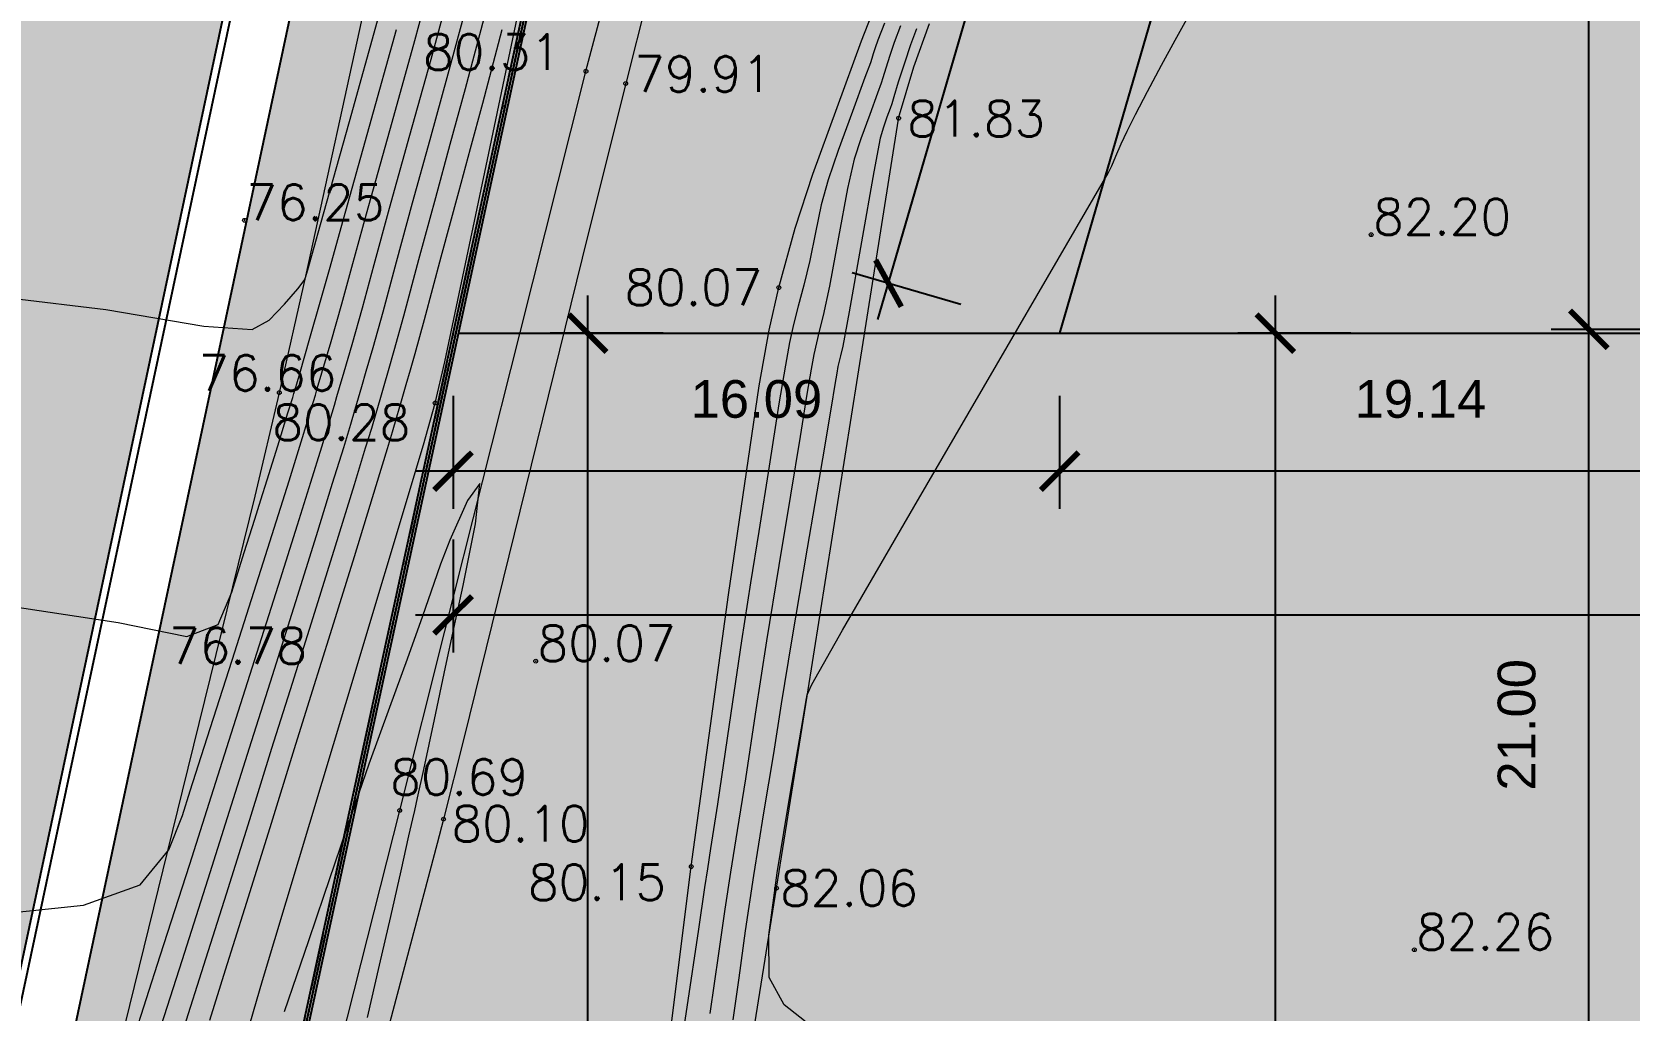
# Model space of a CAD drawing. Header units: inches. Extents: x 1286 to 7442, y -84 to 3420.
# Drawn here: x 1818.59 to 1860.97, y 74.44 to 100.41 of the extents above; entities that cross this region are included whole.
import ezdxf

# ---------------------------------------------------------------- set-up
doc = ezdxf.new("R2010")
doc.units = ezdxf.units.IN
doc.header["$LTSCALE"] = 3
doc.header["$MEASUREMENT"] = 0
doc.linetypes.add('DASHDOT', pattern=[1, 0.5, -0.25, 0, -0.25])
for name, color, linetype in [('ARQ_COTAS', 133, 'Continuous'), ('ARQ_HATCH', 8, 'Continuous'), ('ARQ_LIMITE', 6, 'DASHDOT'), ('ARQ_RUA', 250, 'Continuous')]:
    doc.layers.add(name, color=color, linetype=linetype)
doc.layers.add('ARQ_ESQUADRIAS', color=3, linetype='Continuous', lineweight=5)
doc.layers.add('ARQ_TOPOGRAFIA', color=8, linetype='Continuous', lineweight=5)
doc.styles.add('1-500', font='arial.ttf', dxfattribs={"height": 1})
doc.styles.add('ROMAN', font='romans__.ttf', dxfattribs={"height": 0.75})
doc.dimstyles.new('1 - 500', dxfattribs={"dimscale": 2, "dimtxt": 1, "dimasz": 0.5, "dimexe": 0.5, "dimexo": 0.5, "dimgap": 0.7, "dimtad": 1, "dimzin": 4, "dimdsep": 46, "dimtxsty": '1-500', "dimblk": 'ARCHTICK', "dimcen": 0.1, "dimdle": 0.5, "dimclrd": 256, "dimclre": 256, "dimclrt": 256, "dimazin": 0, "dimtfac": 1, "dimtix": 1, "dimtofl": 0, "dimtmove": 2, "dimatfit": 3, "dimldrblk": 'OPEN90', "dimfxl": 1, "dimfxlon": 1, "dimtolj": 1, "dimtzin": 0, "dimlwd": -1, "dimlwe": -1, "dimarcsym": 0})

# ---------------------------------------------------------------- blocks, each defined once
blk = doc.blocks.new('_ArchTick')
at = {"color": 0, "linetype": 'ByBlock', "const_width": 0.15}
blk.add_lwpolyline([(-0.5, -0.5), (0.5, 0.5)], dxfattribs=at)
blk = doc.blocks.new('*D8')
at = {"layer": 'ARQ_COTAS', "transparency": 16777216}
for p, q in [((1833.337, 44.242), (1833.337, 93.41)), ((1835.337, 92.41), (1832.337, 92.41)), ((1835.337, 45.242), (1832.337, 45.242))]:
    blk.add_line(p, q, dxfattribs=at)
at = {"layer": 'Defpoints', "color": 0, "transparency": 16777216}
for p in [(1833.337, 92.41), (1836.424, 92.41), (1836.424, 45.242)]:
    blk.add_point(p, dxfattribs=at)
at = {"layer": 'ARQ_COTAS', "transparency": 16777216}
for p, rotation in [((1833.337, 92.41), 90), ((1833.337, 45.242), 270)]:
    blk.add_blockref('_ArchTick', p, dxfattribs=dict(at, rotation=rotation))
at = {"layer": 'ARQ_COTAS', "transparency": 16777216, "insert": (1831.435, 68.826), "char_height": 1, "attachment_point": 5, "rotation": 90, "style": '1-500'}
blk.add_mtext('\\A1;47.17', dxfattribs=at)
blk = doc.blocks.new('_Open90')
at = {"color": 0, "linetype": 'ByBlock', "lineweight": -2}
for p, q in [((-0.5, 0.5), (0, 0)), ((0, 0), (-1, 0)), ((0, 0), (-0.5, -0.5))]:
    blk.add_line(p, q, dxfattribs=at)
blk = doc.blocks.new('*D19')
at = {"layer": 'ARQ_COTAS', "transparency": 16777216}
for p, q in [((1851.586, 48.58), (1851.586, 93.41)), ((1853.586, 92.41), (1850.586, 92.41)), ((1853.586, 49.58), (1850.586, 49.58))]:
    blk.add_line(p, q, dxfattribs=at)
at = {"layer": 'Defpoints', "color": 0, "transparency": 16777216}
for p in [(1851.586, 92.41), (1857.783, 92.41), (1857.782, 49.58)]:
    blk.add_point(p, dxfattribs=at)
at = {"layer": 'ARQ_COTAS', "transparency": 16777216}
for p, rotation in [((1851.586, 92.41), 90), ((1851.586, 49.58), 270)]:
    blk.add_blockref('_ArchTick', p, dxfattribs=dict(at, rotation=rotation))
at = {"layer": 'ARQ_COTAS', "transparency": 16777216, "insert": (1849.675, 70.995), "char_height": 1, "attachment_point": 5, "rotation": 90, "style": '1-500'}
blk.add_mtext('\\A1;42.83', dxfattribs=at)
blk = doc.blocks.new('*D25')
at = {"layer": 'ARQ_COTAS', "transparency": 16777216}
for p, q in [((1845.859, 90.745), (1845.859, 87.745)), ((1865.004, 90.745), (1865.004, 87.745)), ((1866.004, 88.745), (1844.859, 88.745))]:
    blk.add_line(p, q, dxfattribs=at)
at = {"layer": 'Defpoints', "color": 0, "transparency": 16777216}
for p in [(1845.859, 92.41), (1865.004, 92.41), (1845.859, 88.745)]:
    blk.add_point(p, dxfattribs=at)
at = {"layer": 'ARQ_COTAS', "transparency": 16777216, "rotation": 180}
blk.add_blockref('_ArchTick', (1845.859, 88.745), dxfattribs=at)
at = {"layer": 'ARQ_COTAS', "transparency": 16777216}
blk.add_blockref('_ArchTick', (1865.004, 88.745), dxfattribs=at)
at = {"layer": 'ARQ_COTAS', "transparency": 16777216, "insert": (1855.432, 90.656), "char_height": 1, "attachment_point": 5, "style": '1-500'}
blk.add_mtext('\\A1;19.14', dxfattribs=at)
blk = doc.blocks.new('*D26')
at = {"layer": 'ARQ_COTAS', "transparency": 16777216}
for p, q in [((1829.765, 90.745), (1829.765, 87.745)), ((1845.859, 90.745), (1845.859, 87.745)), ((1846.859, 88.745), (1828.765, 88.745))]:
    blk.add_line(p, q, dxfattribs=at)
at = {"layer": 'Defpoints', "color": 0, "transparency": 16777216}
for p in [(1829.765, 92.41), (1845.859, 92.41), (1829.765, 88.745)]:
    blk.add_point(p, dxfattribs=at)
at = {"layer": 'ARQ_COTAS', "transparency": 16777216, "rotation": 180}
blk.add_blockref('_ArchTick', (1829.765, 88.745), dxfattribs=at)
at = {"layer": 'ARQ_COTAS', "transparency": 16777216}
blk.add_blockref('_ArchTick', (1845.859, 88.745), dxfattribs=at)
at = {"layer": 'ARQ_COTAS', "transparency": 16777216, "insert": (1837.812, 90.656), "char_height": 1, "attachment_point": 5, "style": '1-500'}
blk.add_mtext('\\A1;16.09', dxfattribs=at)
blk = doc.blocks.new('*D38')
at = {"layer": 'ARQ_COTAS', "transparency": 16777216}
for p, q in [((1841.038, 92.772), (1858.427, 152.541)), ((1860.068, 151.022), (1857.187, 151.86)), ((1843.237, 93.173), (1840.357, 94.011))]:
    blk.add_line(p, q, dxfattribs=at)
at = {"layer": 'Defpoints', "color": 0, "transparency": 16777216}
for p in [(1858.147, 151.581), (1862.689, 150.26), (1845.859, 92.41)]:
    blk.add_point(p, dxfattribs=at)
at = {"layer": 'ARQ_COTAS', "transparency": 16777216}
for p, rotation in [((1858.147, 151.581), 73.77859135637323), ((1841.317, 93.732), 253.7785913563732)]:
    blk.add_blockref('_ArchTick', p, dxfattribs=dict(at, rotation=rotation))
at = {"layer": 'ARQ_COTAS', "transparency": 16777216, "insert": (1847.898, 123.19), "char_height": 1, "attachment_point": 5, "rotation": 73.7786, "style": '1-500'}
blk.add_mtext('\\A1;60.25', dxfattribs=at)
blk = doc.blocks.new('*D43')
at = {"layer": 'ARQ_COTAS', "transparency": 16777216}
for p, q in [((1859.899, 91.51), (1859.899, 122.002)), ((1861.899, 121.002), (1858.899, 121.002)), ((1861.899, 92.51), (1858.899, 92.51))]:
    blk.add_line(p, q, dxfattribs=at)
at = {"layer": 'Defpoints', "color": 0, "transparency": 16777216}
for p in [(1859.899, 121.002), (1866.146, 121.002), (1864.983, 92.51)]:
    blk.add_point(p, dxfattribs=at)
at = {"layer": 'ARQ_COTAS', "transparency": 16777216}
for p, rotation in [((1859.899, 121.002), 90), ((1859.899, 92.51), 270)]:
    blk.add_blockref('_ArchTick', p, dxfattribs=dict(at, rotation=rotation))
at = {"layer": 'ARQ_COTAS', "transparency": 16777216, "insert": (1857.989, 106.756), "char_height": 1, "attachment_point": 5, "rotation": 90, "style": '1-500'}
blk.add_mtext('\\A1;28.49', dxfattribs=at)
blk = doc.blocks.new('*D51')
at = {"layer": 'ARQ_COTAS', "transparency": 16777216}
for p, q in [((1859.899, 70.509), (1859.899, 93.51)), ((1861.899, 92.51), (1858.899, 92.51)), ((1861.899, 71.509), (1858.899, 71.509))]:
    blk.add_line(p, q, dxfattribs=at)
at = {"layer": 'Defpoints', "color": 0, "transparency": 16777216}
for p in [(1859.899, 92.51), (1864.983, 92.51), (1864.983, 71.509)]:
    blk.add_point(p, dxfattribs=at)
at = {"layer": 'ARQ_COTAS', "transparency": 16777216}
for p, rotation in [((1859.899, 92.51), 90), ((1859.899, 71.509), 270)]:
    blk.add_blockref('_ArchTick', p, dxfattribs=dict(at, rotation=rotation))
at = {"layer": 'ARQ_COTAS', "transparency": 16777216, "insert": (1857.989, 82.01), "char_height": 1, "attachment_point": 5, "rotation": 90, "style": '1-500'}
blk.add_mtext('\\A1;21.00', dxfattribs=at)
blk = doc.blocks.new('*D57')
at = {"layer": 'ARQ_COTAS', "transparency": 16777216}
for p, q in [((1829.765, 86.93), (1829.765, 83.93)), ((2019.125, 86.93), (2019.125, 83.93)), ((1828.765, 84.93), (2020.125, 84.93))]:
    blk.add_line(p, q, dxfattribs=at)
at = {"layer": 'Defpoints', "color": 0, "transparency": 16777216}
for p in [(2019.125, 96.5), (1829.765, 92.41), (2019.125, 84.93)]:
    blk.add_point(p, dxfattribs=at)
at = {"layer": 'ARQ_COTAS', "transparency": 16777216, "rotation": 180}
blk.add_blockref('_ArchTick', (1829.765, 84.93), dxfattribs=at)
at = {"layer": 'ARQ_COTAS', "transparency": 16777216}
blk.add_blockref('_ArchTick', (2019.125, 84.93), dxfattribs=at)
at = {"layer": 'ARQ_COTAS', "transparency": 16777216, "insert": (1924.445, 86.841), "char_height": 1, "attachment_point": 5, "style": '1-500'}
blk.add_mtext('\\A1;189.36', dxfattribs=at)

msp = doc.modelspace()

# ---------------------------------------------------------------- hatches: boundary and pattern name
at = {"layer": 'ARQ_HATCH', "transparency": 33554559}
h = msp.add_hatch(color=9, dxfattribs=at)
h.dxf.hatch_style = 1
edge = h.paths.add_edge_path()
edge.add_line((1806.504, 11.293), (1791.287, 14.6))
edge.add_line((1791.287, 14.6), (1796.219, 37.297))
edge.add_line((1796.219, 37.297), (1801.852, 63.155))
edge.add_line((1801.852, 63.155), (1809.764, 99.006))
edge.add_line((1809.764, 99.006), (1817.55, 134.379))
edge.add_line((1817.55, 134.379), (1822.677, 158.271))
edge.add_line((1822.677, 158.271), (1826.527, 176.002))
edge.add_line((1826.527, 176.002), (1831.586, 199.688))
edge.add_line((1831.586, 199.688), (1836.786, 223.275))
edge.add_line((1836.786, 223.275), (1840.065, 238.333))
edge.add_line((1840.065, 238.333), (1843.03, 252.125))
edge.add_line((1843.03, 252.125), (1845.037, 261.723))
edge.add_line((1845.037, 261.723), (1857.597, 260.472))
edge.add_line((1857.597, 260.472), (1840.84, 181.521))
edge.add_line((1840.84, 181.521), (1812.17, 46.849))
edge.add_arc((1816.083, 46.016), 4, 167.982, 267.2421)
edge.add_line((1815.89, 42.021), (1822.336, 41.71))
edge.add_line((1822.336, 41.71), (1842.888, 40.109))
edge.add_line((1842.888, 40.109), (1866.465, 39.914))
edge.add_line((1866.465, 39.914), (1866.158, 28.097))
edge.add_arc((1801.742, -6445.566), 6473.984, 89.4298998, 89.7323738)
edge.add_arc((1836.368, -252.101), 280.482, 90.89616, 92.2112)
edge.add_arc((1826.309, 8.433), 19.754, 92.2117, 97.167)
edge.add_arc((1828.171, -6.378), 34.681, 97.1673, 102.1246)
edge.add_arc((1826.384, 1.942), 26.172, 102.1247, 107.8305)
edge.add_arc((1827.748, -2.299), 30.626, 107.8305, 113.5369)
edge.add_arc((1820.807, 13.637), 13.245, 113.5372, 122.2153)
edge.add_arc((1820.855, 13.561), 13.334, 122.2153, 130.9005)
edge.add_arc((1820.51, 13.959), 12.807, 130.9005, 139.761)
edge.add_arc((1819.12, 15.135), 10.987, 139.7613, 148.6181)
edge.add_arc((1829.934, 8.54), 23.653, 148.6185, 154.6538)
edge.add_arc((1821.164, 12.694), 13.949, 154.6539, 160.6883)
edge.add_arc((1842.057, 5.372), 36.089, 160.6883, 164.439)
edge.add_arc((1835.687, 7.146), 29.476, 164.439, 168.1898)
edge.add_arc((1835.687, 7.146), 29.476, 168.1898, 171.912)
at = {"layer": 'ARQ_HATCH', "transparency": 33554534}
h = msp.add_hatch(color=124, dxfattribs=at)
h.dxf.hatch_style = 1
h.paths.add_polyline_path([(1862.415, 243.07), (1855.729, 243.289), (1842.542, 181.158), (1813.872, 46.487, 0.462383), (1815.974, 43.759), (1821.984, 43.469, 0.282847), (1824.976, 45.116), (1820.52, 45.132), (1819.731, 46.113), (1820.579, 50.022), (1821.002, 51.976)])
h = msp.add_hatch(color=124, dxfattribs=at)
h.dxf.hatch_style = 1
h.paths.add_polyline_path([(2009.917, 199.566), (2002.204, 209.665), (1990.773, 216.721), (1944.861, 233.38), (1920.697, 239.925), (1908.644, 241.353), (1862.514, 242.867), (1829.908, 92.41), (1845.859, 92.41), (1862.275, 148.835, -0.330467), (1864.173, 150.276), (1955.428, 151.28), (1955.437, 152.854), (2017.258, 152.854), (2016.956, 95.256), (1955.137, 95.636), (1955.142, 96.512), (1865.998, 97.062, -0.412407), (1865.004, 98.062), (1865.004, 92.51), (2015.225, 92.51, 0.41263), (2019.125, 96.389), (2019.452, 156.871), (2028.982, 160.101), (2029.767, 160.542), (2017.944, 181.551)])
at = {"layer": 'ARQ_HATCH'}
h = msp.add_hatch(dxfattribs=at)
h.set_pattern_fill('HONEY', color=8, scale=2, angle=315)
edge = h.paths.add_edge_path()
edge.add_line((2027.264, 74.93), (2031.411, 91.984))
edge.add_arc((2033.257, 91.535), 1.9, 110.5827, 166.3343, ccw=False)
edge.add_line((2032.589, 93.314), (2037.862, 95.294))
edge.add_line((2037.862, 95.294), (2043.072, 105.921))
edge.add_arc((2044.778, 105.084), 1.9, 116.9291, 153.883, ccw=False)
edge.add_line((2043.918, 106.778), (2053.022, 111.403))
edge.add_line((2053.022, 111.403), (2056.359, 118.186))
edge.add_line((2056.359, 118.186), (2053.504, 119.755))
edge.add_line((2053.504, 119.755), (2054.319, 121.252))
edge.add_line((2054.319, 121.252), (2043.547, 126.331))
edge.add_line((2043.547, 126.331), (2037.445, 128.066))
edge.add_arc((2037.965, 129.894), 1.9, 180.4111, 254.1232, ccw=False)
edge.add_line((2036.065, 129.88), (2035.938, 147.537))
edge.add_line((2035.938, 147.537), (2028.886, 160.068))
edge.add_line((2028.886, 160.068), (2019.552, 156.905))
edge.add_line((2019.552, 156.905), (2019.225, 96.389))
edge.add_arc((2015.225, 96.41), 4, 270, 359.69, ccw=False)
edge.add_line((2015.225, 92.41), (1829.908, 92.41))
edge.add_line((1829.908, 92.41), (1821.139, 51.947))
edge.add_line((1821.139, 51.947), (1820.715, 49.992))
edge.add_line((1820.715, 49.992), (1819.882, 46.148))
edge.add_line((1819.882, 46.148), (1820.587, 45.272))
edge.add_line((1820.587, 45.272), (1825.662, 45.254))
edge.add_line((1825.662, 45.254), (1825.661, 45.114))
edge.add_line((1825.661, 45.114), (1837.918, 45.07))
edge.add_line((1837.918, 45.07), (1837.918, 45.26))
edge.add_line((1837.918, 45.26), (1843.088, 45.242))
edge.add_line((1843.088, 45.242), (1847.116, 49.563))
edge.add_arc((1847.482, 49.222), 0.5, 89.7692, 137.0088, ccw=False)
edge.add_line((1847.484, 49.722), (1868.081, 49.639))
edge.add_arc((1868.079, 49.139), 0.5, 33.184, 89.7692, ccw=False)
edge.add_line((1868.498, 49.413), (1870.973, 45.627))
edge.add_line((1870.973, 45.627), (1900.946, 45.506))
edge.add_line((1900.946, 45.506), (1898.82, 48.738))
edge.add_arc((1899.238, 49.013), 0.5, 89.7692, 213.3425, ccw=False)
edge.add_line((1899.24, 49.513), (1901.824, 49.503))
edge.add_arc((1901.822, 49.003), 0.5, 34.9451, 89.7692, ccw=False)
edge.add_line((1902.231, 49.289), (1904.886, 45.491))
edge.add_line((1904.886, 45.491), (1942.564, 45.339))
edge.add_line((1942.564, 45.339), (1940.438, 48.571))
edge.add_arc((1940.855, 48.846), 0.5, 89.7692, 213.3425, ccw=False)
edge.add_line((1940.857, 49.346), (1943.258, 49.336))
edge.add_arc((1943.256, 48.836), 0.5, 34.9451, 89.7692, ccw=False)
edge.add_line((1943.665, 49.122), (1946.32, 45.324))
edge.add_line((1946.32, 45.324), (1986.562, 45.161))
edge.add_line((1986.562, 45.161), (1983.055, 48.302))
edge.add_arc((1983.388, 48.674), 0.5, 89.7692, 228.1578, ccw=False)
edge.add_line((1983.39, 49.174), (1987.306, 49.159))
edge.add_arc((1987.304, 48.659), 0.5, 48.4606, 89.7692, ccw=False)
edge.add_line((1987.635, 49.033), (1990.329, 46.646))
edge.add_line((1990.329, 46.646), (2013.484, 46.553))
edge.add_line((2013.484, 46.553), (2013.545, 51.582))
edge.add_line((2013.545, 51.582), (2012.45, 52.795))
edge.add_arc((2013.861, 54.068), 1.9, 164.556, 222.0669, ccw=False)
edge.add_line((2012.029, 54.574), (2016.298, 70.026))
edge.add_arc((2018.13, 69.52), 1.9, 110.3274, 164.556, ccw=False)
edge.add_line((2017.47, 71.302), (2027.264, 74.93))
h.paths.add_polyline_path([(1891.928, 70.998), (1891.816, 65.099), (1891.77, 62.699), (1891.659, 56.8), (1864.713, 57.311), (1864.983, 71.509)], flags=16)
h = msp.add_hatch(dxfattribs=at)
h.set_pattern_fill('HONEY', color=8, scale=2, angle=315)
h.paths.add_polyline_path([(2017.116, 128.099), (1956.297, 128.449, -0.414214), (1955.302, 129.455), (1955.36, 139.395), (1955.12, 139.396), (1955.136, 142.266), (1955.376, 142.265), (1955.428, 151.28), (1864.173, 150.276, 0.330467), (1862.275, 148.835), (1845.859, 92.41), (1865.004, 92.41), (1865.004, 98.065), (1865.052, 105.818), (1862.052, 105.837), (1862.084, 110.986), (1865.084, 110.968), (1865.139, 120.008, -0.414214), (1866.146, 121.002), (1883.115, 120.897), (1883.248, 142.376, -0.414214), (1884.254, 143.37), (1920.313, 143.148, -0.414214), (1921.307, 142.141), (1921.174, 120.52), (1944.128, 120.52, -0.416024), (1945.128, 119.514), (1945.07, 110.114), (1946.283, 110.107), (1946.264, 106.967), (1945.05, 106.974), (1944.986, 96.574), (1955.142, 96.512), (1955.204, 106.576), (1954.964, 106.578), (1954.982, 109.447), (1955.222, 109.446), (1955.283, 119.386, -0.414214), (1956.289, 120.38), (2017.108, 120.005)])

# ---------------------------------------------------------------- linework, layer by layer
at = {"layer": 'ARQ_ESQUADRIAS'}
msp.add_lwpolyline([(1862.426, 242.86), (1821.056, 51.965), (1821.085, 51.958), (1862.455, 242.853)], dxfattribs=at)
at = {"layer": 'ARQ_LIMITE'}
msp.add_lwpolyline([(2056.769, 121.36), (2043.891, 127.382), (2037.172, 129.104), (2037.068, 147.977), (2018.123, 181.641), (2010.09, 199.669), (2002.341, 209.816), (1990.861, 216.902), (1967.983, 225.269), (1944.921, 233.571), (1920.735, 240.122), (1908.659, 241.553), (1862.415, 243.07), (1819.128, 43.327), (1856.893, 43.193), (1888.226, 42.531), (2013.662, 42.552), (2013.772, 51.782), (2018.174, 69.445), (2029.092, 73.439), (2033.345, 91.354), (2039.202, 93.554), (2044.83, 104.92), (2054.541, 109.975)], dxfattribs=at)
at = {"layer": 'ARQ_RUA'}
for points in [[(1826.873, 45.109, -0.334107), (1821.9, 41.731), (1815.89, 42.021, -0.462383), (1812.17, 46.849), (1840.84, 181.521), (1857.597, 260.472)], [(1826.661, 45.11, -0.330192), (1821.91, 41.931), (1815.9, 42.221, -0.462383), (1812.366, 46.807), (1841.035, 181.479), (1857.797, 260.452)], [(1824.976, 45.116, -0.282847), (1821.984, 43.469), (1815.974, 43.759, -0.462383), (1813.872, 46.487), (1842.542, 181.158), (1859.339, 260.298)], [(1829.908, 92.41), (2015.225, 92.41, 0.41263), (2019.225, 96.389), (2019.552, 156.905)], [(1955.428, 151.28), (1864.173, 150.276, 0.330467), (1862.275, 148.835), (1845.859, 92.41)]]:
    msp.add_lwpolyline(points, format="xyb", dxfattribs=at)
msp.add_lwpolyline([(1862.372, 242.871), (1821.002, 51.976), (1821.139, 51.947), (1862.514, 242.867)], dxfattribs=at)
at = {"layer": 'ARQ_TOPOGRAFIA', "linetype": 'Continuous', "ltscale": 0.4}
for p, q in [((1833.289, 99.363, 80.314), (1836.342, 110.964, 79.941)), ((1836.337, 106.876, 79.824), (1834.345, 99.038, 79.908)), ((1840.602, 100.174, 80.035), (1841.86, 103.423, 80.018)), ((1830.711, 97.189, 79.958), (1831.934, 103.008, 79.673)), ((1827.785, 102.81, 75.999), (1825.85, 93.923, 76.49)), ((1841.994, 99.479, 81.831), (1842.406, 100.635, 81.827)), ((1839.313, 96.634, 80.054), (1840.602, 100.174, 80.035)), ((1833.224, 99.109, 80.319), (1833.289, 99.363, 80.314)), ((1841.587, 98.116, 81.835), (1841.994, 99.479, 81.831)), ((1831.544, 92.43, 80.448), (1833.224, 99.109, 80.319)), ((1834.345, 99.038, 79.908), (1833.339, 95.009, 79.948)), ((1840.502, 91.264, 81.91), (1841.583, 98.094, 81.835)), ((1841.583, 98.094, 81.835), (1841.587, 98.116, 81.835)), ((1829.547, 91.65, 80.228), (1830.711, 97.189, 79.958)), ((1838.844, 95.196, 80.061), (1839.313, 96.634, 80.054)), ((1833.339, 95.009, 79.948), (1831.684, 88.29, 80.016)), ((1838.409, 93.619, 80.069), (1838.844, 95.196, 80.061)), ((1825.85, 93.923, 76.49), (1825.152, 90.83, 76.661)), ((1838.153, 92.49, 80.075), (1838.409, 93.619, 80.069)), ((1829.548, 84.497, 80.601), (1831.544, 92.43, 80.448)), ((1837.888, 91.01, 80.083), (1838.153, 92.49, 80.075)), ((1829.289, 90.554, 80.282), (1829.547, 91.65, 80.228)), ((1839.157, 82.769, 82.002), (1840.502, 91.264, 81.91)), ((1825.152, 90.83, 76.661), (1824.499, 88.084, 76.833)), ((1837.074, 85.465, 80.112), (1837.888, 91.01, 80.083)), ((1828.983, 89.446, 80.288), (1829.289, 90.554, 80.282)), ((1826.92, 82.58, 80.326), (1828.983, 89.446, 80.288)), ((1831.684, 88.29, 80.016), (1830.046, 81.643, 80.083)), ((1824.499, 88.084, 76.833), (1822.572, 80.246, 77.323)), ((1836.084, 78.245, 80.15), (1837.074, 85.465, 80.112)), ((1828.348, 79.738, 80.693), (1829.548, 84.497, 80.601)), ((1838.348, 77.673, 82.058), (1839.157, 82.769, 82.002)), ((1824.708, 75.225, 80.367), (1826.92, 82.58, 80.326)), ((1830.046, 81.643, 80.083), (1829.509, 79.508, 80.104)), ((1822.572, 80.246, 77.323), (1820.634, 72.36, 77.817)), ((1827.324, 75.681, 80.749), (1828.348, 79.738, 80.693)), ((1829.509, 79.508, 80.104), (1829.341, 78.861, 80.115)), ((1829.341, 78.861, 80.115), (1827.75, 72.839, 80.213)), ((1835.193, 71.217, 80.279), (1836.084, 78.245, 80.15)), ((1837.774, 74.068, 81.981), (1838.348, 77.673, 82.058)), ((1825.614, 68.922, 80.842), (1827.324, 75.681, 80.749)), ((1823.418, 70.8, 80.391), (1824.708, 75.225, 80.367))]:
    msp.add_line(p, q, dxfattribs=at)
at = {"layer": 'ARQ_TOPOGRAFIA', "ltscale": 0.4}
for p, q in [((1828.721, 100.08), (1829.162, 101.695)), ((1829.178, 99.689), (1829.639, 101.388)), ((1829.635, 99.299), (1830.116, 101.082)), ((1827.014, 98.03), (1827.806, 100.86)), ((1827.549, 97.91), (1828.264, 100.47)), ((1830.093, 98.909), (1830.592, 100.775)), ((1830.55, 98.519), (1831.069, 100.469)), ((1841.208, 100.641), (1841.034, 100.186)), ((1841.633, 100.566), (1841.469, 100.127)), ((1842.059, 100.492), (1841.905, 100.068)), ((1848.923, 100.186), (1849.278, 100.827)), ((1828.084, 97.79), (1828.721, 100.08)), ((1841.034, 100.186), (1840.963, 99.985)), ((1841.469, 100.127), (1841.351, 99.782)), ((1841.905, 100.068), (1841.739, 99.58)), ((1848.563, 99.527), (1848.923, 100.186)), ((1828.619, 97.67), (1829.178, 99.689)), ((1840.874, 99.7), (1840.838, 99.592)), ((1840.912, 99.824), (1840.874, 99.7)), ((1840.963, 99.985), (1840.912, 99.824)), ((1841.351, 99.782), (1841.245, 99.448)), ((1829.154, 97.549), (1829.635, 99.299)), ((1833.289, 99.363), (1833.289, 99.363)), ((1840.693, 99.198), (1840.361, 98.296)), ((1840.838, 99.592), (1840.693, 99.198)), ((1841.166, 99.19), (1841.121, 99.046)), ((1841.245, 99.448), (1841.166, 99.19)), ((1841.739, 99.58), (1841.578, 99.072)), ((1848.192, 98.83), (1848.563, 99.527)), ((1829.689, 97.429), (1830.093, 98.909)), ((1834.345, 99.038), (1834.345, 99.038)), ((1841.026, 98.786), (1840.818, 98.22)), ((1841.121, 99.046), (1841.026, 98.786)), ((1841.578, 99.072), (1841.459, 98.681)), ((1847.87, 98.212), (1848.192, 98.83)), ((1830.224, 97.309), (1830.55, 98.519)), ((1841.36, 98.374), (1841.276, 98.145)), ((1841.404, 98.499), (1841.36, 98.374)), ((1841.459, 98.681), (1841.404, 98.499)), ((1826.246, 95.291), (1827.014, 98.03)), ((1826.857, 95.436), (1827.549, 97.91)), ((1840.361, 98.296), (1839.984, 97.258)), ((1840.818, 98.22), (1840.582, 97.571)), ((1841.276, 98.145), (1841.181, 97.884)), ((1841.587, 98.116), (1841.587, 98.116)), ((1847.651, 97.776), (1847.87, 98.212)), ((1827.468, 95.581), (1828.084, 97.79)), ((1828.079, 95.726), (1828.619, 97.67)), ((1828.69, 95.871), (1829.154, 97.549)), ((1840.582, 97.571), (1840.406, 97.03)), ((1841.096, 97.584), (1840.925, 96.69)), ((1841.181, 97.884), (1841.096, 97.584)), ((1847.494, 97.438), (1847.651, 97.776)), ((1829.302, 96.016), (1829.689, 97.429)), ((1829.913, 96.161), (1830.224, 97.309)), ((1839.984, 97.258), (1839.716, 96.477)), ((1847.243, 96.853), (1847.351, 97.109)), ((1847.351, 97.109), (1847.494, 97.438)), ((1840.406, 97.03), (1840.23, 96.255)), ((1840.925, 96.69), (1840.599, 94.839)), ((1846.77, 96.007), (1847.144, 96.654)), ((1847.144, 96.654), (1847.243, 96.853)), ((1839.716, 96.477), (1839.534, 95.819)), ((1840.23, 96.255), (1839.99, 94.962)), ((1828.264, 94.3), (1828.69, 95.871)), ((1828.858, 94.368), (1829.302, 96.016)), ((1829.451, 94.435), (1829.913, 96.161)), ((1839.534, 95.819), (1839.38, 95.085)), ((1845.82, 94.374), (1846.77, 96.007)), ((1824.229, 95.406), (1824.229, 95.406)), ((1826.484, 94.097), (1826.857, 95.436)), ((1827.078, 94.165), (1827.468, 95.581)), ((1827.671, 94.232), (1828.079, 95.726)), ((1825.909, 94.091), (1826.246, 95.291)), ((1839.38, 95.085), (1839.229, 94.338)), ((1839.99, 94.962), (1839.751, 93.659)), ((1854.126, 95.025), (1854.126, 95.025)), ((1840.599, 94.839), (1840.273, 92.979)), ((1825.852, 93.89), (1825.909, 94.091)), ((1826.259, 93.294), (1826.484, 94.097)), ((1826.808, 93.189), (1827.078, 94.165)), ((1827.357, 93.084), (1827.671, 94.232)), ((1827.906, 92.979), (1828.264, 94.3)), ((1828.455, 92.874), (1828.858, 94.368)), ((1829.005, 92.769), (1829.451, 94.435)), ((1839.229, 94.338), (1839.07, 93.681)), ((1844.184, 91.564), (1845.82, 94.374)), ((1825.647, 93.583), (1825.813, 93.805)), ((1825.813, 93.805), (1825.852, 93.89)), ((1839.07, 93.681), (1838.922, 93.123)), ((1818.05, 93.34), (1820.552, 93.035)), ((1825.291, 93.179), (1825.647, 93.583)), ((1825.966, 92.275), (1826.259, 93.294)), ((1838.409, 93.619), (1838.409, 93.619)), ((1839.751, 93.659), (1839.587, 92.875)), ((1820.552, 93.035), (1823.149, 92.593)), ((1824.885, 92.753), (1825.291, 93.179)), ((1826.525, 92.193), (1826.808, 93.189)), ((1827.083, 92.111), (1827.357, 93.084)), ((1827.642, 92.03), (1827.906, 92.979)), ((1828.2, 91.948), (1828.455, 92.874)), ((1838.922, 93.123), (1838.8, 92.638)), ((1839.587, 92.875), (1839.482, 92.464)), ((1840.273, 92.979), (1840.104, 92.069)), ((1823.149, 92.593), (1824.43, 92.505)), ((1824.43, 92.505), (1824.885, 92.753)), ((1828.759, 91.867), (1829.005, 92.769)), ((1838.8, 92.638), (1838.695, 92.16)), ((1839.482, 92.464), (1839.404, 92.151)), ((1825.695, 91.341), (1825.966, 92.275)), ((1826.284, 91.361), (1826.525, 92.193)), ((1826.872, 91.381), (1827.083, 92.111)), ((1827.46, 91.4), (1827.642, 92.03)), ((1838.695, 92.16), (1838.581, 91.564)), ((1839.404, 92.151), (1839.336, 91.842)), ((1840.104, 92.069), (1840.043, 91.804)), ((1828.049, 91.42), (1828.2, 91.948)), ((1828.637, 91.439), (1828.759, 91.867)), ((1838.581, 91.564), (1838.408, 90.532)), ((1839.336, 91.842), (1839.262, 91.458)), ((1840.007, 91.663), (1839.977, 91.524)), ((1840.043, 91.804), (1840.007, 91.663)), ((1841.988, 87.789), (1844.184, 91.564)), ((1825.57, 90.91), (1825.695, 91.341)), ((1826.16, 90.937), (1826.284, 91.361)), ((1826.751, 90.963), (1826.872, 91.381)), ((1827.341, 90.99), (1827.46, 91.4)), ((1827.931, 91.016), (1828.049, 91.42)), ((1828.521, 91.043), (1828.637, 91.439)), ((1839.262, 91.458), (1839.151, 90.792)), ((1839.944, 91.351), (1839.893, 91.051)), ((1839.977, 91.524), (1839.944, 91.351)), ((1825.152, 90.83), (1825.152, 90.83)), ((1825.383, 90.293), (1825.509, 90.701)), ((1825.509, 90.701), (1825.54, 90.804)), ((1825.54, 90.804), (1825.57, 90.91)), ((1826.062, 90.598), (1826.111, 90.766)), ((1826.111, 90.766), (1826.16, 90.937)), ((1826.615, 90.495), (1826.683, 90.728)), ((1826.683, 90.728), (1826.751, 90.963)), ((1827.254, 90.69), (1827.341, 90.99)), ((1827.826, 90.652), (1827.931, 91.016)), ((1828.397, 90.614), (1828.521, 91.043)), ((1839.151, 90.792), (1838.972, 89.663)), ((1839.893, 91.051), (1839.796, 90.447)), ((1825.112, 89.421), (1825.383, 90.293)), ((1825.938, 90.192), (1826.062, 90.598)), ((1826.494, 90.091), (1826.615, 90.495)), ((1827.049, 89.991), (1827.168, 90.392)), ((1827.168, 90.392), (1827.254, 90.69)), ((1827.604, 89.89), (1827.721, 90.289)), ((1827.721, 90.289), (1827.826, 90.652)), ((1828.274, 90.185), (1828.397, 90.614)), ((1829.289, 90.554), (1829.289, 90.554)), ((1838.408, 90.532), (1838.147, 88.878)), ((1839.796, 90.447), (1839.567, 89.077)), ((1825.695, 89.406), (1825.938, 90.192)), ((1826.278, 89.392), (1826.494, 90.091)), ((1826.861, 89.378), (1827.049, 89.991)), ((1827.444, 89.364), (1827.604, 89.89)), ((1828.16, 89.789), (1828.274, 90.185)), ((1828.027, 89.35), (1828.16, 89.789)), ((1838.972, 89.663), (1838.72, 88.109)), ((1824.832, 88.52), (1825.112, 89.421)), ((1825.41, 88.488), (1825.695, 89.406)), ((1825.988, 88.457), (1826.278, 89.392)), ((1826.567, 88.425), (1826.861, 89.378)), ((1827.145, 88.393), (1827.444, 89.364)), ((1827.723, 88.362), (1828.027, 89.35)), ((1839.567, 89.077), (1839.16, 86.7)), ((1838.147, 88.878), (1837.873, 87.141)), ((1824.666, 87.988), (1824.832, 88.52)), ((1825.133, 87.596), (1825.41, 88.488)), ((1825.636, 87.318), (1825.988, 88.457)), ((1826.139, 87.039), (1826.567, 88.425)), ((1826.642, 86.76), (1827.145, 88.393)), ((1827.145, 86.481), (1827.723, 88.362)), ((1830.474, 88.415), (1830.144, 87.971)), ((1830.356, 87.347), (1830.474, 88.415)), ((1824.503, 87.473), (1824.666, 87.988)), ((1830.144, 87.971), (1829.682, 86.915)), ((1838.72, 88.109), (1838.407, 86.242)), ((1840.101, 84.524), (1841.988, 87.789)), ((1824.221, 86.587), (1824.503, 87.473)), ((1824.673, 86.143), (1825.133, 87.596)), ((1825.133, 85.716), (1825.636, 87.318)), ((1830.03, 85.713), (1830.356, 87.347)), ((1825.593, 85.289), (1826.139, 87.039)), ((1829.682, 86.915), (1829.429, 86.277)), ((1837.873, 87.141), (1837.653, 85.784)), ((1823.892, 85.537), (1824.221, 86.587)), ((1826.053, 84.861), (1826.642, 86.76)), ((1826.512, 84.434), (1827.145, 86.481)), ((1839.16, 86.7), (1838.743, 84.238)), ((1823.9, 83.726), (1824.673, 86.143)), ((1829.429, 86.277), (1829.252, 85.765)), ((1838.407, 86.242), (1838.078, 84.241)), ((1824.434, 83.522), (1825.133, 85.716)), ((1829.252, 85.765), (1828.956, 84.897)), ((1829.785, 84.567), (1830.03, 85.713)), ((1837.653, 85.784), (1837.413, 84.244)), ((1817.593, 85.225), (1820.88, 84.73)), ((1823.528, 84.678), (1823.892, 85.537)), ((1824.968, 83.318), (1825.593, 85.289)), ((1825.502, 83.114), (1826.053, 84.861)), ((1828.956, 84.897), (1828.549, 83.75)), ((1820.88, 84.73), (1822.7, 84.355)), ((1822.7, 84.355), (1823.528, 84.678)), ((1826.036, 82.91), (1826.512, 84.434)), ((1829.564, 83.542), (1829.785, 84.567)), ((1839.287, 83.077), (1840.101, 84.524)), ((1837.413, 84.244), (1837.086, 82.023)), ((1838.078, 84.241), (1837.78, 82.297)), ((1838.743, 84.238), (1838.473, 82.571)), ((1823.162, 81.42), (1823.9, 83.726)), ((1823.761, 81.411), (1824.434, 83.522)), ((1828.549, 83.75), (1828.077, 82.474)), ((1829.267, 82.152), (1829.564, 83.542)), ((1831.956, 83.702), (1831.956, 83.702)), ((1824.359, 81.401), (1824.968, 83.318)), ((1824.958, 81.391), (1825.502, 83.114)), ((1839.16, 82.807), (1839.287, 83.077)), ((1825.557, 81.382), (1826.036, 82.91)), ((1839.008, 81.919), (1839.136, 82.667)), ((1839.136, 82.667), (1839.16, 82.807)), ((1828.077, 82.474), (1827.528, 80.966)), ((1837.78, 82.297), (1837.52, 80.579)), ((1838.473, 82.571), (1838.264, 81.249)), ((1828.986, 80.827), (1829.267, 82.152)), ((1837.086, 82.023), (1836.776, 79.908)), ((1838.709, 80.17), (1839.008, 81.919)), ((1822.789, 80.255), (1823.162, 81.42)), ((1823.292, 79.928), (1823.761, 81.411)), ((1823.831, 79.714), (1824.359, 81.401)), ((1824.37, 79.501), (1824.958, 81.391)), ((1824.909, 79.287), (1825.557, 81.382)), ((1827.528, 80.966), (1826.905, 79.169)), ((1838.264, 81.249), (1838.003, 79.676)), ((1828.822, 80.072), (1828.986, 80.827)), ((1837.52, 80.579), (1837.3, 79.201)), ((1822.582, 79.604), (1822.789, 80.255)), ((1838.365, 78.083), (1838.709, 80.17)), ((1822.778, 78.309), (1823.292, 79.928)), ((1823.266, 77.918), (1823.831, 79.714)), ((1828.348, 79.738), (1828.348, 79.738)), ((1828.695, 79.516), (1828.746, 79.739)), ((1828.746, 79.739), (1828.822, 80.072)), ((1836.776, 79.908), (1836.598, 78.727)), ((1838.003, 79.676), (1837.733, 78.011)), ((1822.221, 78.687), (1822.582, 79.604)), ((1823.753, 77.526), (1824.37, 79.501)), ((1824.241, 77.135), (1824.909, 79.287)), ((1828.594, 79.062), (1828.695, 79.516)), ((1829.509, 79.508), (1829.509, 79.508)), ((1826.905, 79.169), (1826.333, 77.482)), ((1828.386, 78.138), (1828.594, 79.062)), ((1837.3, 79.201), (1837.122, 78.098)), ((1821.464, 77.765), (1822.221, 78.687)), ((1836.598, 78.727), (1836.512, 78.184)), ((1821.995, 75.875), (1822.778, 78.309)), ((1828.11, 76.92), (1828.386, 78.138)), ((1836.084, 78.245), (1836.084, 78.245)), ((1836.512, 78.184), (1836.438, 77.691)), ((1837.122, 78.098), (1836.977, 77.115)), ((1837.733, 78.011), (1837.516, 76.54)), ((1838.139, 76.422), (1838.365, 78.083)), ((1819.956, 77.223), (1821.464, 77.765)), ((1822.573, 75.751), (1823.266, 77.918)), ((1836.438, 77.691), (1836.276, 76.585)), ((1838.348, 77.673), (1838.348, 77.673)), ((1816.818, 76.899), (1819.956, 77.223)), ((1823.15, 75.627), (1823.753, 77.526)), ((1823.727, 75.502), (1824.241, 77.135)), ((1826.333, 77.482), (1825.924, 76.273)), ((1827.815, 75.628), (1828.11, 76.92)), ((1836.977, 77.115), (1836.809, 75.939)), ((1836.276, 76.585), (1835.967, 74.514)), ((1837.516, 76.54), (1837.342, 75.293)), ((1838.155, 75.298), (1838.139, 76.422)), ((1821.264, 73.607), (1821.995, 75.875)), ((1825.924, 76.273), (1825.607, 75.344)), ((1836.809, 75.939), (1836.575, 74.345)), ((1855.272, 76.038), (1855.272, 76.038)), ((1821.946, 73.793), (1822.573, 75.751)), ((1822.627, 73.98), (1823.15, 75.627)), ((1823.308, 74.167), (1823.727, 75.502)), ((1827.496, 74.237), (1827.815, 75.628)), ((1825.607, 75.344), (1825.283, 74.39)), ((1837.342, 75.293), (1837.183, 74.176)), ((1838.548, 74.577), (1838.155, 75.298)), ((1835.967, 74.514), (1835.656, 72.428)), ((1839.547, 73.787), (1838.548, 74.577))]:
    msp.add_line(p, q, dxfattribs=at)
for centre in [(1833.289, 99.363), (1834.345, 99.038), (1841.587, 98.116), (1824.229, 95.406), (1854.126, 95.025), (1838.409, 93.619), (1825.152, 90.83), (1829.289, 90.554), (1831.956, 83.702), (1828.348, 79.738), (1829.509, 79.508), (1836.084, 78.245), (1838.348, 77.673), (1855.272, 76.038)]:
    msp.add_circle(centre, 0.05, dxfattribs=at)
for p in [(1833.289, 99.363), (1834.345, 99.038), (1841.587, 98.116), (1824.229, 95.406), (1854.126, 95.025), (1838.409, 93.619), (1825.152, 90.83), (1829.289, 90.554), (1831.956, 83.702), (1828.348, 79.738), (1829.509, 79.508), (1836.084, 78.245), (1838.348, 77.673), (1855.272, 76.038)]:
    msp.add_point(p, dxfattribs=at)

# ---------------------------------------------------------------- texts
at = {"layer": 'ARQ_TOPOGRAFIA', "style": 'ROMAN'}
for s, p in [('80.31', (1828.966, 99.398)), ('79.91', (1834.571, 98.818)), ('81.83', (1841.813, 97.632)), ('76.25', (1824.279, 95.406)), ('82.20', (1854.176, 95.025)), ('80.07', (1834.311, 93.151)), ('76.66', (1823.008, 90.88)), ('80.28', (1824.966, 89.569)), ('76.78', (1822.225, 83.633)), ('80.07', (1832.006, 83.702)), ('80.69', (1828.095, 80.15)), ('80.10', (1829.721, 78.909)), ('80.15', (1831.752, 77.356)), ('82.06', (1838.443, 77.203)), ('82.26', (1855.322, 76.038))]:
    msp.add_text(s, height=0.95, dxfattribs=at).set_placement(p)

# ---------------------------------------------------------------- dimensions: what is measured, and where the dimension line sits
at = {"layer": 'ARQ_COTAS'}
dim = msp.add_aligned_dim(p1=(1845.859, 92.41), p2=(1862.689, 150.26), distance=4.731, dimstyle='1 - 500', dxfattribs=at)
dim.commit()
dim.dimension.update_dxf_attribs({"geometry": '*D38', "text_midpoint": (1847.898, 123.19)})
for base, p1, p2, picture, middle in [((1859.899, 121.002), (1864.983, 92.51), (1866.146, 121.002), '*D43', (1857.989, 106.756)), ((1833.337, 92.41), (1836.424, 45.242), (1836.424, 92.41), '*D8', (1831.435, 68.826)), ((1851.586, 92.41), (1857.782, 49.58), (1857.783, 92.41), '*D19', (1849.675, 70.995)), ((1859.899, 92.51), (1864.983, 71.509), (1864.983, 92.51), '*D51', (1857.989, 82.01))]:
    dim = msp.add_linear_dim(base=base, p1=p1, p2=p2, angle=90, dimstyle='1 - 500', dxfattribs=at)
    dim.commit()
    dim.dimension.update_dxf_attribs({"geometry": picture, "text_midpoint": middle})
for base, p1, p2, picture, middle in [((2019.125, 84.93), (1829.765, 92.41), (2019.125, 96.5), '*D57', (1924.445, 86.841)), ((1829.765, 88.745), (1845.859, 92.41), (1829.765, 92.41), '*D26', (1837.812, 90.656)), ((1845.8593, 88.7453), (1865.0039, 92.4103), (1845.8593, 92.4103), '*D25', (1855.4316, 90.6559))]:
    dim = msp.add_linear_dim(base=base, p1=p1, p2=p2, dimstyle='1 - 500', dxfattribs=at)
    dim.commit()
    dim.dimension.update_dxf_attribs({"geometry": picture, "text_midpoint": middle})

doc.saveas('drawing.dxf')
